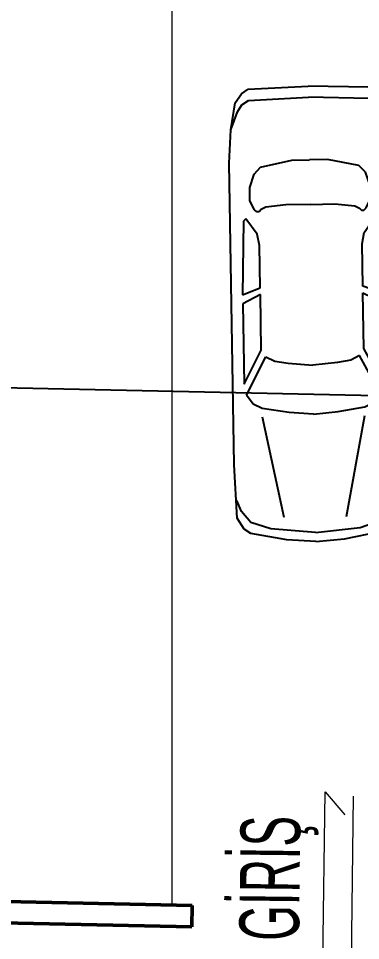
# Model space of a CAD drawing. Header units: centimetres. Extents: x 63871 to 181827, y -95930 to 42199.
# Drawn here: x 169417 to 169737, y 17276 to 18138 of the extents above; entities that cross this region are included whole.
import ezdxf

# ---------------------------------------------------------------- set-up
doc = ezdxf.new("R2010")
doc.units = ezdxf.units.CM
for name, color, linetype, lineweight in [('A-AREA-IDEN', 7, 'Continuous', 9), ('ARA SINIRLAR', 225, 'Continuous', 15), ('OLUK', 222, 'Continuous', 15), ('PARSEL SINIRI', 12, 'Continuous', 50), ('ÇEKME MESAFESİ', 5, 'Continuous', 25)]:
    doc.layers.add(name, color=color, linetype=linetype, lineweight=lineweight)
doc.layers.add('furn', color=7, linetype='Continuous')
doc.styles.add('Arial', font='Arial.ttf', dxfattribs={"height": 250})

# ---------------------------------------------------------------- blocks, each defined once
blk = doc.blocks.new('02PCAR03')
at = {"color": 0, "linetype": 'ByBlock'}
for p, q in [((-185, 35), (-197, 33)), ((-185, 35), (-193, 32)), ((-170, 36), (-185, 35)), ((-35, 36), (-170, 36)), ((-11, 35), (-35, 36)), ((-14, 33), (-19, 35)), ((-6, 32), (-11, 35)), ((-201, 30), (-203, 27)), ((-197, 33), (-201, 30)), ((-196, 30), (-198, 27)), ((-193, 32), (-196, 30)), ((-145, 29), (-144, 30)), ((-138, 24), (-145, 29)), ((-144, 30), (-111, 31)), ((-111, 31), (-114, 23)), ((-111, 23), (-107, 31)), ((-107, 31), (-71, 31)), ((-71, 31), (-86, 23)), ((-66, 30), (-83, 21)), ((-62, 27), (-66, 30)), ((-9, 29), (-14, 33)), ((-6, 20), (-9, 29)), ((-4, 29), (-6, 32)), ((-1, 13), (-4, 29)), ((-203, 27), (-204, 0)), ((-198, 27), (-199, 0)), ((-165, 25), (-168, 22)), ((-159, 27), (-165, 25)), ((-153, 27), (-159, 27)), ((-149, 25), (-153, 27)), ((-148, 24), (-149, 25)), ((-60, 23), (-62, 27)), ((-168, 22), (-171, 8)), ((-150, 20), (-149, 22)), ((-149, 22), (-148, 23)), ((-148, 23), (-148, 24)), ((-133, 23), (-138, 24)), ((-114, 23), (-133, 23)), ((-86, 23), (-111, 23)), ((-83, 21), (-81, 17)), ((-58, 11), (-60, 23)), ((-11, 14), (-56, 23)), ((-151, 11), (-150, 20)), ((-81, 17), (-80, 11)), ((-4, 0), (-6, 20)), ((0, 0), (-1, 13)), ((-151, 0), (-151, 11)), ((-80, 11), (-79, 0)), ((-57, 0), (-58, 11)), ((-171, 8), (-171, 0)), ((-203, -27), (-204, 0)), ((-198, -27), (-199, 0)), ((-171, -8), (-171, 0)), ((-151, 0), (-151, -11)), ((-80, -11), (-79, 0)), ((-57, 0), (-58, -11)), ((-4, 0), (-6, -20)), ((0, 0), (-1, -13)), ((-168, -22), (-171, -8)), ((-151, -11), (-150, -20)), ((-81, -17), (-80, -11)), ((-58, -11), (-60, -23)), ((-11, -14), (-56, -23)), ((-1, -13), (-4, -29)), ((-150, -20), (-149, -22)), ((-83, -21), (-81, -17)), ((-6, -20), (-9, -29)), ((-165, -25), (-168, -22)), ((-149, -22), (-148, -23)), ((-148, -24), (-149, -25)), ((-148, -23), (-148, -24)), ((-138, -24), (-145, -29)), ((-133, -23), (-138, -24)), ((-114, -23), (-133, -23)), ((-111, -31), (-114, -23)), ((-86, -23), (-111, -23)), ((-111, -23), (-107, -31)), ((-71, -31), (-86, -23)), ((-66, -30), (-83, -21)), ((-60, -23), (-62, -27)), ((-201, -30), (-203, -27)), ((-196, -30), (-198, -27)), ((-159, -27), (-165, -25)), ((-153, -27), (-159, -27)), ((-149, -25), (-153, -27)), ((-62, -27), (-66, -30)), ((-197, -33), (-201, -30)), ((-185, -35), (-197, -33)), ((-193, -32), (-196, -30)), ((-185, -35), (-193, -32)), ((-145, -29), (-144, -30)), ((-144, -30), (-111, -31)), ((-107, -31), (-71, -31)), ((-14, -33), (-19, -35)), ((-9, -29), (-14, -33)), ((-6, -32), (-11, -35)), ((-4, -29), (-6, -32)), ((-170, -36), (-185, -35)), ((-35, -36), (-170, -36)), ((-11, -35), (-35, -36))]:
    blk.add_line(p, q, dxfattribs=at)
blk = doc.blocks.new('çatı planı')
blk.add_wipeout([(-680, -1060), (-680, 0), (0, 0), (0, -1125), (-340, -1125), (-340, -1060)]).dxf.layer = 'OLUK'
blk = doc.blocks.new('VAZİYET PLANI')
at = {"layer": 'A-AREA-IDEN'}
for p, q in [((-8249.93, 2327.08), (-8247.99, 2485.08)), ((-8247.99, 2485.08), (-8229.34, 2463.85)), ((-8221.76, 2481.19), (-8223.69, 2323.2))]:
    blk.add_line(p, q, dxfattribs=at)
at = {"layer": 'ARA SINIRLAR'}
blk.add_line((-8391.38, 4037.84), (-8391.38, 2379.41), dxfattribs=at)
at = {"layer": 'PARSEL SINIRI'}
for p, q in [((-8372.26, 2379.01), (-8372.69, 2359.01)), ((-8391.38, 2359.41), (-8391.38, 2359.36))]:
    blk.add_line(p, q, dxfattribs=at)
for points in [[(-9379.07, 2400.42), (-8372.26, 2379.01)], [(-9379.49, 2380.43), (-8372.69, 2359.01)]]:
    blk.add_lwpolyline(points, dxfattribs=at)
at = {"layer": 'ÇEKME MESAFESİ'}
blk.add_lwpolyline([(-10235.94, 8787.8), (-10982.6, 6772.09), (-10431.04, 2961.31), (-10363.5, 2901.47), (-6329.01, 2815.66), (-5233.37, 2792.49), (-389.12, 2690.07), (-136.37, 2684.73), (-120.42, 2699.61), (-5.55, 5331.81), (308.62, 12485.41)], dxfattribs=at)
at = {"layer": 'furn', "linetype": 'Continuous', "xscale": 2.086125961570064, "yscale": 2.086125961570064, "zscale": 2.086125961570064, "rotation": 270.9296038315418}
blk.add_blockref('02PCAR03', (-8256.74, 2719.09), dxfattribs=at)
at = {"layer": 'A-AREA-IDEN', "style": 'Arial', "width": 0.55}
blk.add_text('GİRİŞ', height=55.796, rotation=89.29953, dxfattribs=at).set_placement((-8272.49, 2345.77))
at = {"layer": 'OLUK', "rotation": 177.8731895439683}
blk.add_blockref('çatı planı', (-9243.49, 2727.76), dxfattribs=at)

msp = doc.modelspace()

# ---------------------------------------------------------------- block references
at = {"layer": 'OLUK'}
msp.add_blockref('VAZİYET PLANI', (177951.86, 14930.11), dxfattribs=at)

doc.saveas('drawing.dxf')
